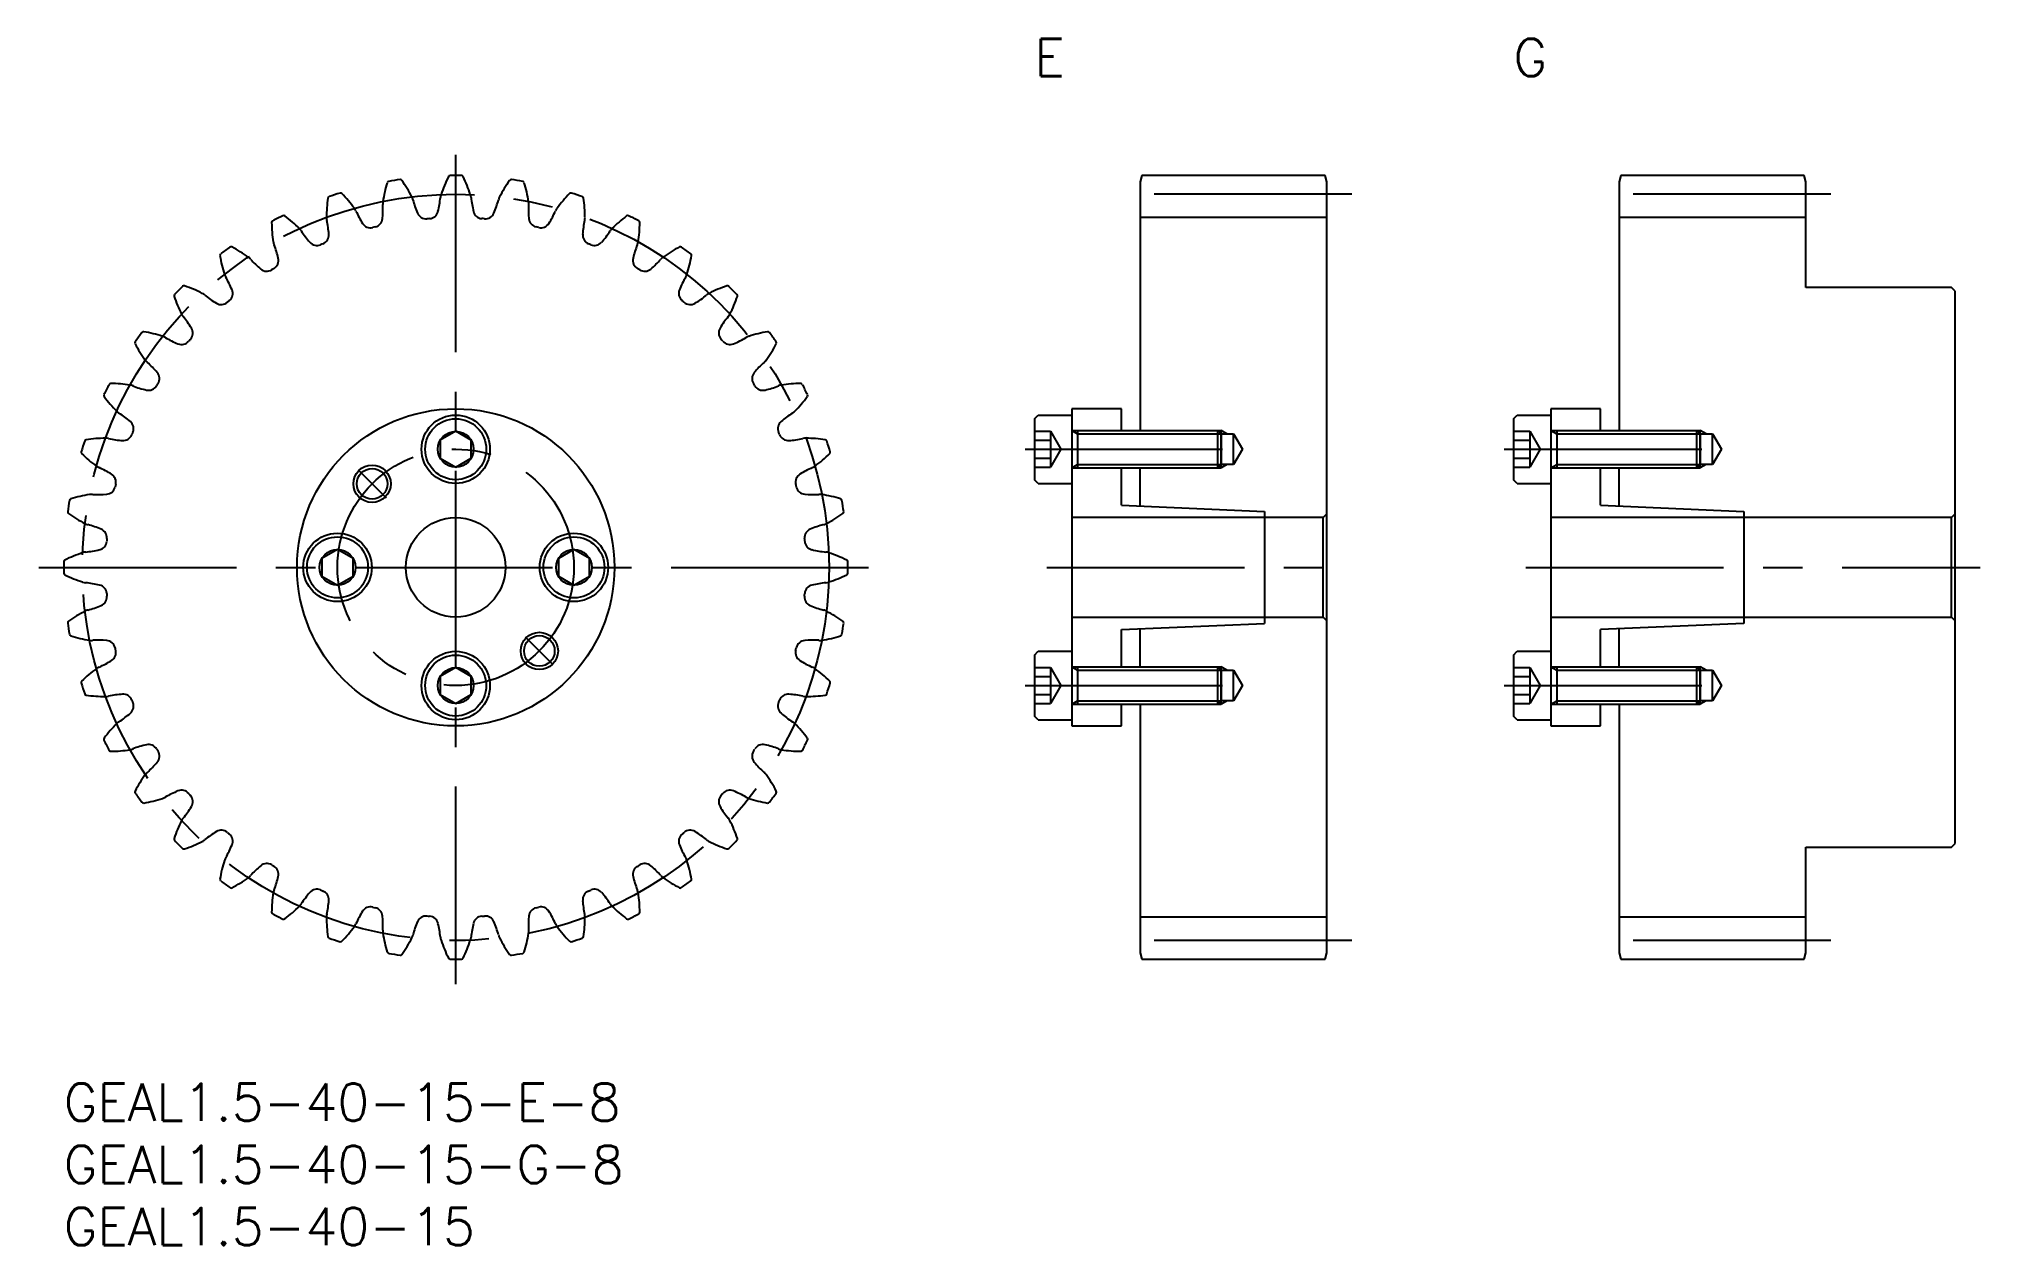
# Model space of a CAD drawing. Extents: x -2 to 154, y -13 to 84.
import ezdxf

# ---------------------------------------------------------------- set-up
doc = ezdxf.new("R2010")
doc.units = 0
doc.header["$LTSCALE"] = 0.5
doc.linetypes.add('CENTER', pattern=[50.8, 31.75, -6.35, 6.35, -6.35])
for name, color, linetype in [('MSM_CENTER', 1, 'CENTER'), ('MSM_CONTINUOUS', 7, 'CONTINUOUS'), ('MSM_NARROW', 5, 'CONTINUOUS'), ('MSM_PART_NUMBER', 7, 'CONTINUOUS')]:
    doc.layers.add(name, color=color, linetype=linetype)
doc.styles.get("Standard").update_dxf_attribs({"font": 'txt.shx', "height": 1, "bigfont": 'bigfont.shx'})

# ---------------------------------------------------------------- blocks, each defined once
blk = doc.blocks.new('*U3')
at = {"layer": 'MSM_PART_NUMBER'}
blk.add_text('GEAL1.5-40-15-G-8', height=3, dxfattribs=at).set_placement((0, -8))
blk = doc.blocks.new('*U4')
at = {"layer": 'MSM_PART_NUMBER'}
blk.add_text('GEAL1.5-40-15-E-8', height=3, dxfattribs=at).set_placement((0, -3))
blk = doc.blocks.new('*U5')
at = {"layer": 'MSM_PART_NUMBER'}
blk.add_text('GEAL1.5-40-15', height=3, dxfattribs=at).set_placement((0, -13))
blk = doc.blocks.new('*U6')
at = {"layer": 'MSM_PART_NUMBER'}
blk.add_text('E', height=3, dxfattribs=at).set_placement((78, 81))
blk = doc.blocks.new('*U7')
at = {"layer": 'MSM_PART_NUMBER'}
blk.add_text('G', height=3, dxfattribs=at).set_placement((116.5, 81))

msp = doc.modelspace()

# ---------------------------------------------------------------- linework, layer by layer
at = {"layer": 'MSM_CENTER'}
for p, q in [((31.5, 8), (31.5, 75)), ((103.5, 71.5), (84.5, 71.5)), ((142, 71.5), (123, 71.5)), ((77.25, 51), (95.12, 51)), ((115.75, 51), (133.62, 51)), ((23.67, 49.33), (25.9, 47.1)), ((-2, 41.5), (65, 41.5)), ((79, 41.5), (103.5, 41.5)), ((117.5, 41.5), (154, 41.5)), ((39.33, 33.67), (37.1, 35.9)), ((77.25, 32), (95.12, 32)), ((115.75, 32), (133.62, 32)), ((103.5, 11.5), (84.5, 11.5)), ((142, 11.5), (123, 11.5))]:
    msp.add_line(p, q, dxfattribs=at)
for radius in [30, 9.5]:
    msp.add_circle((31.5, 41.5), radius, dxfattribs=at)
at = {"layer": 'MSM_CONTINUOUS'}
for p, q in [((86.63, 73), (86.5, 72.5)), ((86.5, 72.5), (86.5, 52.5)), ((101.37, 73), (86.63, 73)), ((101.5, 72.5), (101.37, 73)), ((101.5, 10.5), (101.5, 72.5)), ((125.13, 73), (125, 72.5)), ((125, 72.5), (125, 52.5)), ((139.87, 73), (125.13, 73)), ((140, 72.5), (139.87, 73)), ((140, 64), (140, 72.5)), ((101.5, 69.63), (86.5, 69.63)), ((140, 69.63), (125, 69.63)), ((151.7, 64), (140, 64)), ((152, 63.7), (151.7, 64)), ((152, 19.3), (152, 63.7)), ((78, 53.45), (78.3, 53.75)), ((78, 53.45), (78, 48.55)), ((78.3, 53.75), (81, 53.75)), ((81, 54.25), (81, 28.75)), ((85, 54.25), (81, 54.25)), ((85, 52.5), (85, 54.25)), ((116.5, 53.45), (116.8, 53.75)), ((116.5, 53.45), (116.5, 48.55)), ((116.8, 53.75), (119.5, 53.75)), ((119.5, 54.25), (119.5, 28.75)), ((123.5, 54.25), (119.5, 54.25)), ((123.5, 52.5), (123.5, 54.25)), ((31.5, 52.44), (30.25, 51.72)), ((30.25, 51.72), (30.25, 50.28)), ((32.75, 51.72), (31.5, 52.44)), ((32.75, 50.28), (32.75, 51.72)), ((78, 52.44), (79.3, 52.44)), ((78, 51.72), (79.3, 51.72)), ((79.3, 52.44), (79.3, 49.56)), ((79.3, 52.44), (80.13, 51)), ((81, 52.5), (92.73, 52.5)), ((81.47, 52.5), (81.47, 49.5)), ((92.73, 49.5), (92.73, 52.5)), ((92.73, 52.5), (93, 52.23)), ((93, 52.23), (94, 52.23)), ((93, 52.23), (93, 49.77)), ((94, 49.77), (94, 52.23)), ((94, 52.23), (94.71, 51)), ((116.5, 52.44), (117.8, 52.44)), ((116.5, 51.72), (117.8, 51.72)), ((117.8, 52.44), (117.8, 49.56)), ((117.8, 52.44), (118.63, 51)), ((119.5, 52.5), (131.23, 52.5)), ((119.97, 52.5), (119.97, 49.5)), ((131.23, 49.5), (131.23, 52.5)), ((131.23, 52.5), (131.5, 52.23)), ((131.5, 52.23), (132.5, 52.23)), ((131.5, 52.23), (131.5, 49.77)), ((132.5, 49.77), (132.5, 52.23)), ((132.5, 52.23), (133.21, 51)), ((30.25, 50.28), (31.5, 49.56)), ((31.5, 49.56), (32.75, 50.28)), ((78, 50.28), (79.3, 50.28)), ((80.13, 51), (79.3, 49.56)), ((94.71, 51), (94, 49.77)), ((116.5, 50.28), (117.8, 50.28)), ((118.63, 51), (117.8, 49.56)), ((133.21, 51), (132.5, 49.77)), ((78, 49.56), (79.3, 49.56)), ((78.3, 48.25), (78, 48.55)), ((81, 49.5), (92.73, 49.5)), ((85, 46.5), (85, 49.5)), ((86.5, 46.43), (86.5, 49.5)), ((93, 49.77), (92.73, 49.5)), ((94, 49.77), (93, 49.77)), ((116.5, 49.56), (117.8, 49.56)), ((116.8, 48.25), (116.5, 48.55)), ((119.5, 49.5), (131.23, 49.5)), ((123.5, 46.5), (123.5, 49.5)), ((125, 46.43), (125, 49.5)), ((131.5, 49.77), (131.23, 49.5)), ((132.5, 49.77), (131.5, 49.77)), ((78.3, 48.25), (81, 48.25)), ((116.8, 48.25), (119.5, 48.25)), ((101.2, 45.5), (81, 45.5)), ((85, 46.5), (96.5, 46)), ((96.5, 46), (96.5, 37)), ((101.5, 45.8), (101.2, 45.5)), ((101.2, 37.5), (101.2, 45.5)), ((151.7, 45.5), (119.5, 45.5)), ((123.5, 46.5), (135, 46)), ((135, 46), (135, 37)), ((152, 45.8), (151.7, 45.5)), ((151.7, 37.5), (151.7, 45.5)), ((22, 42.94), (20.75, 42.22)), ((20.75, 42.22), (20.75, 40.78)), ((23.25, 42.22), (22, 42.94)), ((23.25, 40.78), (23.25, 42.22)), ((41, 42.94), (39.75, 42.22)), ((39.75, 42.22), (39.75, 40.78)), ((42.25, 42.22), (41, 42.94)), ((42.25, 40.78), (42.25, 42.22)), ((20.75, 40.78), (22, 40.06)), ((22, 40.06), (23.25, 40.78)), ((39.75, 40.78), (41, 40.06)), ((41, 40.06), (42.25, 40.78)), ((81, 37.5), (101.2, 37.5)), ((101.2, 37.5), (101.5, 37.2)), ((119.5, 37.5), (151.7, 37.5)), ((151.7, 37.5), (152, 37.2)), ((85, 36.5), (96.5, 37)), ((85, 33.5), (85, 36.5)), ((86.5, 33.5), (86.5, 36.57)), ((135, 37), (123.5, 36.5)), ((123.5, 33.5), (123.5, 36.5)), ((125, 33.5), (125, 36.57)), ((78, 34.45), (78.3, 34.75)), ((78, 34.45), (78, 29.55)), ((78.3, 34.75), (81, 34.75)), ((116.5, 34.45), (116.8, 34.75)), ((116.5, 34.45), (116.5, 29.55)), ((116.8, 34.75), (119.5, 34.75)), ((31.5, 33.44), (30.25, 32.72)), ((32.75, 32.72), (31.5, 33.44)), ((78, 33.44), (79.3, 33.44)), ((79.3, 33.44), (79.3, 30.56)), ((79.3, 33.44), (80.13, 32)), ((81, 33.5), (92.73, 33.5)), ((81.47, 33.5), (81.47, 30.5)), ((92.73, 30.5), (92.73, 33.5)), ((92.73, 33.5), (93, 33.23)), ((93, 33.23), (94, 33.23)), ((93, 33.23), (93, 30.77)), ((94, 30.77), (94, 33.23)), ((94, 33.23), (94.71, 32)), ((116.5, 33.44), (117.8, 33.44)), ((117.8, 33.44), (117.8, 30.56)), ((117.8, 33.44), (118.63, 32)), ((119.5, 33.5), (131.23, 33.5)), ((119.97, 33.5), (119.97, 30.5)), ((131.23, 30.5), (131.23, 33.5)), ((131.23, 33.5), (131.5, 33.23)), ((131.5, 33.23), (132.5, 33.23)), ((131.5, 33.23), (131.5, 30.77)), ((132.5, 30.77), (132.5, 33.23)), ((132.5, 33.23), (133.21, 32)), ((30.25, 32.72), (30.25, 31.28)), ((30.25, 31.28), (31.5, 30.56)), ((31.5, 30.56), (32.75, 31.28)), ((32.75, 31.28), (32.75, 32.72)), ((78, 32.72), (79.3, 32.72)), ((78, 31.28), (79.3, 31.28)), ((80.13, 32), (79.3, 30.56)), ((94.71, 32), (94, 30.77)), ((116.5, 32.72), (117.8, 32.72)), ((116.5, 31.28), (117.8, 31.28)), ((118.63, 32), (117.8, 30.56)), ((133.21, 32), (132.5, 30.77)), ((78, 30.56), (79.3, 30.56)), ((81, 30.5), (92.73, 30.5)), ((85, 28.75), (85, 30.5)), ((86.5, 30.5), (86.5, 10.5)), ((93, 30.77), (92.73, 30.5)), ((94, 30.77), (93, 30.77)), ((116.5, 30.56), (117.8, 30.56)), ((119.5, 30.5), (131.23, 30.5)), ((123.5, 28.75), (123.5, 30.5)), ((125, 30.5), (125, 10.5)), ((131.5, 30.77), (131.23, 30.5)), ((132.5, 30.77), (131.5, 30.77)), ((78.3, 29.25), (78, 29.55)), ((78.3, 29.25), (81, 29.25)), ((81, 28.75), (85, 28.75)), ((116.8, 29.25), (116.5, 29.55)), ((116.8, 29.25), (119.5, 29.25)), ((119.5, 28.75), (123.5, 28.75)), ((140, 10.5), (140, 19)), ((140, 19), (151.7, 19)), ((151.7, 19), (152, 19.3)), ((101.5, 13.37), (86.5, 13.37)), ((140, 13.37), (125, 13.37)), ((86.5, 10.5), (86.63, 10)), ((86.63, 10), (101.37, 10)), ((101.37, 10), (101.5, 10.5)), ((125, 10.5), (125.13, 10)), ((125.13, 10), (139.87, 10)), ((139.87, 10), (140, 10.5))]:
    msp.add_line(p, q, dxfattribs=at)
for centre, radius in [((31.5, 41.5), 12.75), ((31.5, 51), 2.75), ((31.5, 51), 2.45), ((31.5, 51), 1.44), ((24.78, 48.22), 1.23), ((31.5, 41.5), 4), ((22, 41.5), 2.75), ((22, 41.5), 2.45), ((41, 41.5), 2.75), ((41, 41.5), 2.45), ((22, 41.5), 1.44), ((41, 41.5), 1.44), ((38.22, 34.78), 1.23), ((31.5, 32), 2.75), ((31.5, 32), 2.45), ((31.5, 32), 1.44)]:
    msp.add_circle(centre, radius, dxfattribs=at)
for centre, radius, start, end in [((35.53, 69.4), 10, 162.3479, 171.25), ((26.14, 72.39), 0.15, 99.8356, 162.3479), ((31.5, 41.5), 31.5, 98.1643, 99.8357), ((27.05, 72.53), 0.15, 35.6522, 98.1643), ((19.04, 66.79), 10, 26.75, 35.6521), ((39.85, 68.43), 10, 153.3479, 162.25), ((31.04, 72.85), 0.15, 90.8357, 153.3478), ((31.5, 41.5), 31.5, 89.1643, 90.8357), ((31.96, 72.85), 0.15, 26.6521, 89.1643), ((23.15, 68.43), 10, 17.75, 26.6521), ((43.96, 66.79), 10, 144.3479, 153.25), ((35.95, 72.53), 0.15, 81.8357, 144.3478), ((31.5, 41.5), 31.5, 80.1643, 81.8357), ((36.86, 72.39), 0.15, 17.6521, 80.1643), ((27.47, 69.4), 10, 8.75, 17.6521), ((31.12, 69.69), 10, 171.3479, 180.25), ((21.38, 71.17), 0.15, 108.8356, 171.3479), ((31.5, 41.5), 31.5, 107.1643, 108.8357), ((22.25, 71.45), 0.15, 44.6522, 107.1643), ((15.24, 64.53), 10, 35.75, 44.6521), ((22.35, 69.65), 1.24, 24.2171, 35.75), ((16.76, 70.24), 8.89, 355.4872, 2.7829), ((26.87, 70.74), 1.24, 171.25, 182.7829), ((26.87, 70.74), 1.24, 15.2171, 26.75), ((36.64, 73.39), 8.89, 195.2171, 202.5128), ((21.43, 72.2), 8.89, 346.4872, 353.7829), ((31.5, 71.1), 1.24, 162.25, 173.7829), ((31.5, 71.1), 1.24, 6.2171, 17.75), ((41.57, 72.2), 8.89, 186.2171, 193.5128), ((26.36, 73.39), 8.89, 337.4872, 344.7829), ((36.13, 70.74), 1.24, 153.25, 164.7829), ((36.13, 70.74), 1.24, 357.2171, 8.75), ((46.24, 70.24), 8.89, 177.2171, 184.5128), ((40.65, 69.65), 1.24, 144.25, 155.7829), ((47.76, 64.53), 10, 135.3479, 144.25), ((40.75, 71.45), 0.15, 72.8357, 135.3479), ((31.5, 41.5), 31.5, 71.1643, 72.8357), ((41.62, 71.17), 0.15, 8.6521, 71.1641), ((31.88, 69.69), 10, 359.75, 8.6521), ((16.86, 69.22), 0.15, 117.8356, 180.3479), ((26.71, 69.28), 10, 180.3479, 189.25), ((31.5, 41.5), 31.5, 116.1643, 117.8357), ((17.68, 69.64), 0.15, 53.6522, 116.1643), ((11.84, 61.7), 10, 44.75, 53.6521), ((18.06, 67.87), 1.24, 33.2171, 44.75), ((22.35, 69.65), 1.24, 180.25, 191.7829), ((12.44, 67.58), 8.89, 4.4872, 11.7829), ((31.59, 73.8), 8.89, 204.2171, 211.5128), ((24.65, 69.55), 0.75, 211.5128, 283.725), ((31.5, 41.5), 28.13, 103.2749, 103.7251), ((24.87, 69.6), 0.75, 283.2749, 355.4872), ((29.12, 70.28), 0.75, 202.5128, 274.7251), ((31.5, 41.5), 28.12, 94.2749, 94.7251), ((29.35, 70.29), 0.75, 274.2749, 346.4872), ((33.65, 70.29), 0.75, 193.5128, 265.725), ((31.5, 41.5), 28.13, 85.2749, 85.7251), ((33.88, 70.28), 0.75, 265.2749, 337.4872), ((38.13, 69.6), 0.75, 184.5128, 256.725), ((31.5, 41.5), 28.12, 76.2749, 76.7251), ((38.35, 69.55), 0.75, 256.2749, 328.4872), ((31.41, 73.8), 8.89, 328.4872, 335.7829), ((50.56, 67.58), 8.89, 168.2171, 175.5128), ((40.65, 69.65), 1.24, 348.2171, 359.75), ((44.94, 67.87), 1.24, 135.25, 146.7829), ((51.16, 61.7), 10, 126.3479, 135.25), ((45.32, 69.64), 0.15, 63.8357, 126.3479), ((31.5, 41.5), 31.5, 62.1643, 63.8357), ((36.29, 69.28), 10, 350.75, 359.6521), ((46.14, 69.22), 0.15, 359.6521, 62.1641), ((31.5, 41.5), 31.5, 125.1643, 126.8357), ((13.44, 67.13), 0.15, 62.6522, 125.1643), ((8.92, 58.38), 10, 53.75, 62.6521), ((18.06, 67.87), 1.24, 189.25, 200.7829), ((8.6, 64.28), 8.89, 13.4872, 20.7829), ((26.53, 73.42), 8.89, 213.2171, 220.5128), ((20.35, 68.13), 0.75, 220.5128, 292.725), ((31.5, 41.5), 28.12, 112.2749, 112.7251), ((20.55, 68.22), 0.75, 292.2749, 4.4872), ((42.45, 68.22), 0.75, 175.5128, 247.725), ((31.5, 41.5), 28.12, 67.2749, 67.7251), ((42.65, 68.13), 0.75, 247.2749, 319.4872), ((36.47, 73.42), 8.89, 319.4872, 326.7829), ((54.4, 64.28), 8.89, 159.2171, 166.5128), ((44.94, 67.87), 1.24, 339.2171, 350.75), ((54.08, 58.38), 10, 117.3479, 126.25), ((49.56, 67.13), 0.15, 54.8357, 117.3479), ((31.5, 41.5), 31.5, 53.1643, 54.8357), ((12.7, 66.59), 0.15, 126.8356, 189.3479), ((22.42, 68.19), 10, 189.3479, 198.25), ((14.1, 65.45), 1.24, 42.2171, 53.75), ((21.6, 72.25), 8.89, 222.2171, 229.5128), ((31.5, 41.5), 28.13, 121.2749, 121.7251), ((16.51, 66.18), 0.75, 301.2749, 13.4872), ((46.49, 66.18), 0.75, 166.5128, 238.725), ((31.5, 41.5), 28.12, 58.2749, 58.7251), ((41.4, 72.25), 8.89, 310.4872, 317.7829), ((48.9, 65.45), 1.24, 126.25, 137.7829), ((40.58, 68.19), 10, 341.75, 350.6521), ((50.3, 66.59), 0.15, 350.6521, 53.1643), ((31.5, 41.5), 31.5, 134.1643, 135.8357), ((9.66, 63.99), 0.15, 71.6522, 134.1643), ((6.56, 54.64), 10, 62.75, 71.6521), ((14.1, 65.45), 1.24, 198.25, 209.7829), ((5.31, 60.42), 8.89, 22.4872, 29.7829), ((16.32, 66.06), 0.75, 229.5128, 301.725), ((46.68, 66.06), 0.75, 238.2749, 310.4872), ((57.69, 60.42), 8.89, 150.2171, 157.5128), ((48.9, 65.45), 1.24, 330.2171, 341.75), ((56.44, 54.64), 10, 108.3479, 117.25), ((53.34, 63.99), 0.15, 45.8357, 108.3479), ((31.5, 41.5), 31.5, 44.1643, 45.8357), ((9.01, 63.34), 0.15, 135.8356, 198.3479), ((18.36, 66.44), 10, 198.3479, 207.25), ((10.57, 62.43), 1.24, 51.2171, 62.75), ((16.91, 70.32), 8.89, 231.2171, 238.5128), ((12.66, 63.38), 0.75, 238.5128, 310.725), ((31.5, 41.5), 28.13, 130.2749, 130.7251), ((12.83, 63.53), 0.75, 310.2749, 22.4872), ((50.17, 63.53), 0.75, 157.5128, 229.725), ((31.5, 41.5), 28.12, 49.2749, 49.7251), ((50.34, 63.38), 0.75, 229.2749, 301.4872), ((46.09, 70.32), 8.89, 301.4872, 308.7829), ((52.43, 62.43), 1.24, 117.25, 128.7829), ((44.64, 66.44), 10, 332.75, 341.6521), ((53.99, 63.34), 0.15, 341.6521, 44.1645), ((10.57, 62.43), 1.24, 207.25, 218.7829), ((2.68, 56.09), 8.89, 31.4872, 38.7829), ((60.32, 56.09), 8.89, 141.2171, 148.5128), ((52.43, 62.43), 1.24, 321.2171, 332.75), ((5.87, 59.56), 0.15, 144.8356, 207.3479), ((14.62, 64.08), 10, 207.3479, 216.25), ((31.5, 41.5), 31.5, 143.1643, 144.8357), ((6.41, 60.3), 0.15, 80.6522, 143.1643), ((4.81, 50.58), 10, 71.75, 80.6521), ((7.55, 58.9), 1.24, 60.2171, 71.75), ((12.58, 67.69), 8.89, 240.2171, 247.5128), ((9.47, 60.17), 0.75, 247.5128, 319.725), ((31.5, 41.5), 28.12, 139.2749, 139.7251), ((9.62, 60.34), 0.75, 319.2749, 31.4872), ((53.38, 60.34), 0.75, 148.5128, 220.725), ((31.5, 41.5), 28.13, 40.2749, 40.7251), ((53.53, 60.17), 0.75, 220.2749, 292.4872), ((50.42, 67.69), 8.89, 292.4872, 299.7829), ((55.45, 58.9), 1.24, 108.25, 119.7829), ((58.19, 50.58), 10, 99.3479, 108.25), ((48.38, 64.08), 10, 323.75, 332.6521), ((56.59, 60.3), 0.15, 36.8357, 99.3479), ((31.5, 41.5), 31.5, 35.1643, 36.8357), ((57.13, 59.56), 0.15, 332.6521, 35.1645), ((7.55, 58.9), 1.24, 216.25, 227.7829), ((0.75, 51.4), 8.89, 40.4872, 47.7829), ((62.25, 51.4), 8.89, 132.2171, 139.5128), ((55.45, 58.9), 1.24, 312.2171, 323.75), ((31.5, 41.5), 31.5, 152.1643, 153.8357), ((3.78, 56.14), 0.15, 89.6522, 152.1643), ((3.72, 46.29), 10, 80.75, 89.6521), ((31.5, 41.5), 28.13, 148.2749, 148.7251), ((6.94, 56.68), 0.75, 328.2749, 40.4872), ((56.06, 56.68), 0.75, 139.5128, 211.725), ((31.5, 41.5), 28.13, 31.2749, 31.7251), ((59.28, 46.29), 10, 90.3479, 99.25), ((59.22, 56.14), 0.15, 27.8357, 90.3478), ((31.5, 41.5), 31.5, 26.1643, 27.8357), ((3.36, 55.32), 0.15, 153.8356, 216.3479), ((11.3, 61.16), 10, 216.3479, 225.25), ((5.13, 54.94), 1.24, 69.2171, 80.75), ((8.72, 64.4), 8.89, 249.2171, 256.5128), ((6.82, 56.49), 0.75, 256.5128, 328.725), ((56.18, 56.49), 0.75, 211.2749, 283.4872), ((54.28, 64.4), 8.89, 283.4872, 290.7829), ((57.87, 54.94), 1.24, 99.25, 110.7829), ((51.7, 61.16), 10, 314.75, 323.6521), ((59.64, 55.32), 0.15, 323.6521, 26.1641), ((5.13, 54.94), 1.24, 225.25, 236.7829), ((-0.42, 46.47), 8.89, 49.4872, 56.7829), ((4.87, 52.65), 0.75, 337.2749, 49.4872), ((58.13, 52.65), 0.75, 130.5128, 202.725), ((63.42, 46.47), 8.89, 123.2171, 130.5128), ((57.87, 54.94), 1.24, 303.2171, 314.75), ((31.5, 41.5), 31.5, 161.1643, 162.8357), ((1.83, 51.62), 0.15, 98.6522, 161.1643), ((3.31, 41.88), 10, 89.75, 98.6521), ((3.35, 50.65), 1.24, 78.2171, 89.75), ((5.42, 60.56), 8.89, 258.2171, 265.5128), ((4.78, 52.45), 0.75, 265.5128, 337.725), ((31.5, 41.5), 28.13, 157.2749, 157.7251), ((31.5, 41.5), 28.13, 22.2749, 22.7251), ((58.22, 52.45), 0.75, 202.2749, 274.4872), ((57.58, 60.56), 8.89, 274.4872, 281.7829), ((59.65, 50.65), 1.24, 90.25, 101.7829), ((59.69, 41.88), 10, 81.3479, 90.25), ((61.17, 51.62), 0.15, 18.8357, 81.3478), ((31.5, 41.5), 31.5, 17.1643, 18.8357), ((1.55, 50.75), 0.15, 162.8356, 225.3478), ((8.47, 57.76), 10, 225.3479, 234.25), ((54.53, 57.76), 10, 305.75, 314.6521), ((61.45, 50.75), 0.15, 314.6521, 17.1641), ((3.35, 50.65), 1.24, 234.25, 245.7829), ((-0.8, 41.41), 8.89, 58.4872, 65.7829), ((3.45, 48.35), 0.75, 346.2749, 58.4872), ((59.55, 48.35), 0.75, 121.5128, 193.725), ((63.8, 41.41), 8.89, 114.2171, 121.5128), ((59.65, 50.65), 1.24, 294.2171, 305.75), ((31.5, 41.5), 31.5, 170.1643, 171.8357), ((0.61, 46.86), 0.15, 107.6522, 170.1643), ((3.6, 37.47), 10, 98.75, 107.6521), ((2.26, 46.13), 1.24, 87.2171, 98.75), ((2.76, 56.24), 8.89, 267.2171, 274.5128), ((3.4, 48.13), 0.75, 274.5128, 346.725), ((31.5, 41.5), 28.12, 166.2749, 166.7251), ((31.5, 41.5), 28.13, 13.2749, 13.7251), ((59.6, 48.13), 0.75, 193.2749, 265.4872), ((60.24, 56.24), 8.89, 265.4872, 272.7829), ((60.74, 46.13), 1.24, 81.25, 92.7829), ((59.4, 37.47), 10, 72.3479, 81.25), ((62.39, 46.86), 0.15, 9.8357, 72.3478), ((31.5, 41.5), 31.5, 8.1643, 9.8357), ((0.47, 45.95), 0.15, 171.8357, 234.3478), ((6.21, 53.96), 10, 234.3479, 243.25), ((56.79, 53.96), 10, 296.75, 305.6521), ((62.53, 45.95), 0.15, 305.6521, 8.1643), ((2.26, 46.13), 1.24, 243.25, 254.7829), ((-0.39, 36.36), 8.89, 67.4872, 74.7829), ((2.72, 43.88), 0.75, 355.2749, 67.4872), ((31.5, 41.5), 28.12, 175.2749, 175.7251), ((60.28, 43.88), 0.75, 112.5128, 184.725), ((31.5, 41.5), 28.13, 4.2749, 4.7251), ((63.39, 36.36), 8.89, 105.2171, 112.5128), ((60.74, 46.13), 1.24, 285.2171, 296.75), ((4.57, 33.15), 10, 107.75, 116.6521), ((1.9, 41.5), 1.24, 96.2171, 107.75), ((0.8, 51.57), 8.89, 276.2171, 283.5128), ((2.71, 43.65), 0.75, 283.5128, 355.725), ((60.29, 43.65), 0.75, 184.2749, 256.4872), ((62.2, 51.57), 8.89, 256.4872, 263.7829), ((61.1, 41.5), 1.24, 72.25, 83.7829), ((58.43, 33.15), 10, 63.3479, 72.25), ((0.15, 41.96), 0.15, 116.6522, 179.1643), ((31.5, 41.5), 31.5, 179.1643, 180.8357), ((0.15, 41.04), 0.15, 180.8357, 243.3478), ((4.57, 49.85), 10, 243.3479, 252.25), ((58.43, 49.85), 10, 287.75, 296.6521), ((62.85, 41.96), 0.15, 0.8357, 63.3478), ((62.85, 41.04), 0.15, 296.6521, 359.1641), ((31.5, 41.5), 31.5, 359.1643, 0.8357), ((1.9, 41.5), 1.24, 252.25, 263.7829), ((0.8, 31.43), 8.89, 76.4872, 83.7829), ((2.71, 39.35), 0.75, 4.2749, 76.4872), ((2.72, 39.12), 0.75, 292.5128, 4.725), ((31.5, 41.5), 28.12, 184.2749, 184.7251), ((31.5, 41.5), 28.12, 355.2749, 355.7251), ((60.28, 39.12), 0.75, 175.2749, 247.4872), ((60.29, 39.35), 0.75, 103.5128, 175.725), ((62.2, 31.43), 8.89, 96.2171, 103.5128), ((61.1, 41.5), 1.24, 276.2171, 287.75), ((6.21, 29.04), 10, 116.75, 125.6521), ((2.26, 36.87), 1.24, 105.2171, 116.75), ((-0.39, 46.64), 8.89, 285.2171, 292.5128), ((63.39, 46.64), 8.89, 247.4872, 254.7829), ((60.74, 36.87), 1.24, 63.25, 74.7829), ((56.79, 29.04), 10, 54.3479, 63.25), ((0.47, 37.05), 0.15, 125.6522, 188.1643), ((31.5, 41.5), 31.5, 188.1643, 189.8357), ((0.61, 36.14), 0.15, 189.8357, 252.3478), ((3.6, 45.53), 10, 252.3479, 261.25), ((59.4, 45.53), 10, 278.75, 287.6521), ((62.39, 36.14), 0.15, 287.6521, 350.1643), ((31.5, 41.5), 31.5, 350.1643, 351.8357), ((62.53, 37.05), 0.15, 351.8357, 54.3478), ((2.26, 36.87), 1.24, 261.25, 272.7829), ((2.76, 26.76), 8.89, 85.4872, 92.7829), ((3.4, 34.87), 0.75, 13.2749, 85.4872), ((3.45, 34.65), 0.75, 301.5128, 13.725), ((31.5, 41.5), 28.13, 193.2749, 193.7251), ((59.55, 34.65), 0.75, 166.2749, 238.4872), ((31.5, 41.5), 28.12, 346.2749, 346.7251), ((59.6, 34.87), 0.75, 94.5128, 166.725), ((60.24, 26.76), 8.89, 87.2171, 94.5128), ((60.74, 36.87), 1.24, 267.2171, 278.75), ((8.47, 25.24), 10, 125.75, 134.6521), ((3.35, 32.35), 1.24, 114.2171, 125.75), ((-0.8, 41.59), 8.89, 294.2171, 301.5128), ((63.8, 41.59), 8.89, 238.4872, 245.7829), ((59.65, 32.35), 1.24, 54.25, 65.7829), ((54.53, 25.24), 10, 45.3479, 54.25), ((1.55, 32.25), 0.15, 134.6522, 197.1643), ((31.5, 41.5), 31.5, 197.1643, 198.8357), ((1.83, 31.38), 0.15, 198.8357, 261.3479), ((3.31, 41.12), 10, 261.3479, 270.25), ((5.42, 22.44), 8.89, 94.4872, 101.7829), ((4.78, 30.55), 0.75, 22.2749, 94.4872), ((58.22, 30.55), 0.75, 85.5128, 157.725), ((57.58, 22.44), 8.89, 78.2171, 85.5128), ((59.69, 41.12), 10, 269.75, 278.6521), ((61.17, 31.38), 0.15, 278.6521, 341.1643), ((31.5, 41.5), 31.5, 341.1643, 342.8357), ((61.45, 32.25), 0.15, 342.8357, 45.3479), ((3.35, 32.35), 1.24, 270.25, 281.7829), ((-0.42, 36.53), 8.89, 303.2171, 310.5128), ((4.87, 30.35), 0.75, 310.5128, 22.725), ((31.5, 41.5), 28.13, 202.2749, 202.7251), ((58.13, 30.35), 0.75, 157.2749, 229.4872), ((31.5, 41.5), 28.13, 337.2749, 337.7251), ((63.42, 36.53), 8.89, 229.4872, 236.7829), ((59.65, 32.35), 1.24, 258.2171, 269.75), ((11.3, 21.84), 10, 134.75, 143.6521), ((5.13, 28.06), 1.24, 123.2171, 134.75), ((57.87, 28.06), 1.24, 45.25, 56.7829), ((51.7, 21.84), 10, 36.3479, 45.25), ((3.36, 27.68), 0.15, 143.6522, 206.1643), ((31.5, 41.5), 31.5, 206.1643, 207.8357), ((3.78, 26.86), 0.15, 207.8357, 270.3479), ((3.72, 36.71), 10, 270.3479, 279.25), ((5.13, 28.06), 1.24, 279.25, 290.7829), ((8.72, 18.6), 8.89, 103.4872, 110.7829), ((6.82, 26.51), 0.75, 31.2749, 103.4872), ((31.5, 41.5), 28.12, 211.2749, 211.7251), ((6.94, 26.32), 0.75, 319.5128, 31.725), ((56.06, 26.32), 0.75, 148.2749, 220.4872), ((31.5, 41.5), 28.13, 328.2749, 328.7251), ((56.18, 26.51), 0.75, 76.5128, 148.725), ((54.28, 18.6), 8.89, 69.2171, 76.5128), ((57.87, 28.06), 1.24, 249.2171, 260.75), ((59.28, 36.71), 10, 260.75, 269.6521), ((59.22, 26.86), 0.15, 269.6521, 332.1643), ((31.5, 41.5), 31.5, 332.1643, 333.8357), ((59.64, 27.68), 0.15, 333.8357, 36.3479), ((7.55, 24.1), 1.24, 132.2171, 143.75), ((0.75, 31.6), 8.89, 312.2171, 319.5128), ((62.25, 31.6), 8.89, 220.4872, 227.7829), ((55.45, 24.1), 1.24, 36.25, 47.7829), ((5.87, 23.44), 0.15, 152.6522, 215.1643), ((14.62, 18.92), 10, 143.75, 152.6521), ((12.58, 15.31), 8.89, 112.4872, 119.7829), ((9.47, 22.83), 0.75, 40.2749, 112.4872), ((53.53, 22.83), 0.75, 67.5128, 139.725), ((50.42, 15.31), 8.89, 60.2171, 67.5128), ((48.38, 18.92), 10, 27.3479, 36.25), ((57.13, 23.44), 0.15, 324.8357, 27.3478), ((31.5, 41.5), 31.5, 215.1643, 216.8357), ((6.41, 22.7), 0.15, 216.8357, 279.3479), ((4.81, 32.42), 10, 279.3479, 288.25), ((7.55, 24.1), 1.24, 288.25, 299.7829), ((2.68, 26.91), 8.89, 321.2171, 328.5128), ((31.5, 41.5), 28.13, 220.2749, 220.7251), ((9.62, 22.66), 0.75, 328.5128, 40.725), ((53.38, 22.66), 0.75, 139.2749, 211.4872), ((60.32, 26.91), 8.89, 211.4872, 218.7829), ((31.5, 41.5), 28.12, 319.2749, 319.7251), ((55.45, 24.1), 1.24, 240.2171, 251.75), ((58.19, 32.42), 10, 251.75, 260.6521), ((56.59, 22.7), 0.15, 260.6521, 323.1643), ((31.5, 41.5), 31.5, 323.1643, 324.8357), ((18.36, 16.56), 10, 152.75, 161.6521), ((10.57, 20.57), 1.24, 141.2171, 152.75), ((12.66, 19.62), 0.75, 49.2749, 121.4872), ((50.34, 19.62), 0.75, 58.5128, 130.725), ((52.43, 20.57), 1.24, 27.25, 38.7829), ((44.64, 16.56), 10, 18.3479, 27.25), ((9.01, 19.66), 0.15, 161.6522, 224.1643), ((31.5, 41.5), 31.5, 224.1643, 225.8357), ((9.66, 19.01), 0.15, 225.8357, 288.3479), ((6.56, 28.36), 10, 288.3479, 297.25), ((10.57, 20.57), 1.24, 297.25, 308.7829), ((16.91, 12.68), 8.89, 121.4872, 128.7829), ((5.31, 22.58), 8.89, 330.2171, 337.5128), ((31.5, 41.5), 28.12, 229.2749, 229.7251), ((12.83, 19.47), 0.75, 337.5128, 49.725), ((50.17, 19.47), 0.75, 130.2749, 202.4872), ((57.69, 22.58), 8.89, 202.4872, 209.7829), ((31.5, 41.5), 28.13, 310.2749, 310.7251), ((46.09, 12.68), 8.89, 51.2171, 58.5128), ((52.43, 20.57), 1.24, 231.2171, 242.75), ((56.44, 28.36), 10, 242.75, 251.6521), ((53.34, 19.01), 0.15, 251.6522, 314.1643), ((31.5, 41.5), 31.5, 314.1643, 315.8357), ((53.99, 19.66), 0.15, 315.8357, 18.3479), ((22.42, 14.81), 10, 161.75, 170.6521), ((14.1, 17.55), 1.24, 150.2171, 161.75), ((21.6, 10.75), 8.89, 130.4872, 137.7829), ((16.32, 16.94), 0.75, 58.2749, 130.4872), ((31.5, 41.5), 28.12, 238.2749, 238.7251), ((16.51, 16.82), 0.75, 346.5128, 58.725), ((46.49, 16.82), 0.75, 121.275, 193.4872), ((31.5, 41.5), 28.13, 301.2749, 301.7251), ((46.68, 16.94), 0.75, 49.5128, 121.725), ((41.4, 10.75), 8.89, 42.2171, 49.5128), ((48.9, 17.55), 1.24, 18.25, 29.7829), ((40.58, 14.81), 10, 9.3479, 18.25), ((12.7, 16.41), 0.15, 170.6522, 233.1643), ((31.5, 41.5), 31.5, 233.1643, 234.8357), ((13.44, 15.87), 0.15, 234.8357, 297.3479), ((8.92, 24.62), 10, 297.3479, 306.25), ((14.1, 17.55), 1.24, 306.25, 317.7829), ((8.6, 18.72), 8.89, 339.2171, 346.5128), ((20.35, 14.87), 0.75, 67.2749, 139.4872), ((42.65, 14.87), 0.75, 40.5128, 112.725), ((54.4, 18.72), 8.89, 193.4872, 200.7829), ((48.9, 17.55), 1.24, 222.2171, 233.75), ((54.08, 24.62), 10, 233.75, 242.6521), ((49.56, 15.87), 0.15, 242.6522, 305.1643), ((31.5, 41.5), 31.5, 305.1643, 306.8357), ((50.3, 16.41), 0.15, 306.8357, 9.3479), ((26.71, 13.72), 10, 170.75, 179.6521), ((18.06, 15.13), 1.24, 159.2171, 170.75), ((11.84, 21.3), 10, 306.3479, 315.25), ((18.06, 15.13), 1.24, 315.25, 326.7829), ((26.53, 9.58), 8.89, 139.4872, 146.7829), ((31.5, 41.5), 28.12, 247.2749, 247.7251), ((20.55, 14.78), 0.75, 355.5128, 67.725), ((12.44, 15.42), 8.89, 348.2171, 355.5128), ((24.65, 13.45), 0.75, 76.2749, 148.4872), ((31.5, 41.5), 28.13, 256.2749, 256.7251), ((24.87, 13.4), 0.75, 4.5128, 76.725), ((38.13, 13.4), 0.75, 103.2749, 175.4872), ((31.5, 41.5), 28.12, 283.2749, 283.7251), ((38.35, 13.45), 0.75, 31.5128, 103.725), ((42.45, 14.78), 0.75, 112.275, 184.4872), ((50.56, 15.42), 8.89, 184.4872, 191.7829), ((31.5, 41.5), 28.13, 292.2749, 292.7251), ((36.47, 9.58), 8.89, 33.2171, 40.5128), ((44.94, 15.13), 1.24, 213.2171, 224.75), ((51.16, 21.3), 10, 224.75, 233.6521), ((44.94, 15.13), 1.24, 9.25, 20.7829), ((36.29, 13.72), 10, 0.3479, 9.25), ((16.86, 13.78), 0.15, 179.6522, 242.1643), ((31.5, 41.5), 31.5, 242.1643, 243.8357), ((17.68, 13.36), 0.15, 243.8357, 306.3479), ((22.35, 13.35), 1.24, 168.2171, 179.75), ((31.12, 13.31), 10, 179.75, 188.6521), ((15.24, 18.47), 10, 315.3479, 324.25), ((22.35, 13.35), 1.24, 324.25, 335.7829), ((31.59, 9.2), 8.89, 148.4872, 155.7829), ((16.76, 12.76), 8.89, 357.2171, 4.5128), ((36.64, 9.61), 8.89, 157.4872, 164.7829), ((29.12, 12.72), 0.75, 85.2749, 157.4872), ((31.5, 41.5), 28.12, 265.2749, 265.7251), ((29.35, 12.71), 0.75, 13.5128, 85.725), ((21.43, 10.8), 8.89, 6.2171, 13.5128), ((41.57, 10.8), 8.89, 166.4872, 173.7829), ((33.65, 12.71), 0.75, 94.2749, 166.4872), ((31.5, 41.5), 28.13, 274.2749, 274.7251), ((33.88, 12.72), 0.75, 22.5128, 94.725), ((26.36, 9.61), 8.89, 15.2171, 22.5128), ((46.24, 12.76), 8.89, 175.4872, 182.7829), ((31.41, 9.2), 8.89, 24.2171, 31.5128), ((40.65, 13.35), 1.24, 204.2171, 215.75), ((47.76, 18.47), 10, 215.75, 224.6521), ((31.88, 13.31), 10, 351.3479, 0.25), ((40.65, 13.35), 1.24, 0.25, 11.7829), ((45.32, 13.36), 0.15, 233.6522, 296.1643), ((31.5, 41.5), 31.5, 296.1643, 297.8357), ((46.14, 13.78), 0.15, 297.8357, 0.3479), ((21.38, 11.83), 0.15, 188.6522, 251.1643), ((31.5, 41.5), 31.5, 251.1643, 252.8357), ((22.25, 11.55), 0.15, 252.8357, 315.3479), ((26.87, 12.26), 1.24, 177.2171, 188.75), ((35.53, 13.6), 10, 188.75, 197.6521), ((19.04, 16.21), 10, 324.3479, 333.25), ((26.87, 12.26), 1.24, 333.25, 344.7829), ((31.5, 11.9), 1.24, 186.2171, 197.75), ((39.85, 14.57), 10, 197.75, 206.6521), ((23.15, 14.57), 10, 333.3479, 342.25), ((31.5, 11.9), 1.24, 342.25, 353.7829), ((36.13, 12.26), 1.24, 195.2171, 206.75), ((43.96, 16.21), 10, 206.75, 215.6521), ((27.47, 13.6), 10, 342.3479, 351.25), ((36.13, 12.26), 1.24, 351.25, 2.7829), ((40.75, 11.55), 0.15, 224.6522, 287.1643), ((31.5, 41.5), 31.5, 287.1643, 288.8357), ((41.62, 11.83), 0.15, 288.8357, 351.3479), ((26.14, 10.61), 0.15, 197.6522, 260.1643), ((31.5, 41.5), 31.5, 260.1643, 261.8357), ((27.05, 10.47), 0.15, 261.8357, 324.3479), ((31.04, 10.15), 0.15, 206.6522, 269.1643), ((31.5, 41.5), 31.5, 269.1643, 270.8357), ((31.96, 10.15), 0.15, 270.8357, 333.3479), ((35.95, 10.47), 0.15, 215.6522, 278.1643), ((31.5, 41.5), 31.5, 278.1643, 279.8357), ((36.86, 10.61), 0.15, 279.8357, 342.3479)]:
    msp.add_arc(centre, radius, start, end, dxfattribs=at)
at = {"layer": 'MSM_NARROW'}
for p, q in [((81, 52.5), (81.47, 52.23)), ((81.47, 52.23), (93, 52.23)), ((92.73, 52.5), (93, 52.5)), ((93, 49.5), (93, 52.5)), ((93.47, 52.23), (93, 52.5)), ((119.5, 52.5), (119.97, 52.23)), ((119.97, 52.23), (131.5, 52.23)), ((131.23, 52.5), (131.5, 52.5)), ((131.5, 49.5), (131.5, 52.5)), ((131.97, 52.23), (131.5, 52.5)), ((81, 49.5), (81.47, 49.77)), ((81.47, 49.77), (93, 49.77)), ((92.73, 49.5), (93, 49.5)), ((93.47, 49.77), (93, 49.5)), ((119.5, 49.5), (119.97, 49.77)), ((119.97, 49.77), (131.5, 49.77)), ((131.23, 49.5), (131.5, 49.5)), ((131.97, 49.77), (131.5, 49.5)), ((81, 33.5), (81.47, 33.23)), ((81.47, 33.23), (93, 33.23)), ((92.73, 33.5), (93, 33.5)), ((93, 30.5), (93, 33.5)), ((93.47, 33.23), (93, 33.5)), ((119.5, 33.5), (119.97, 33.23)), ((119.97, 33.23), (131.5, 33.23)), ((131.23, 33.5), (131.5, 33.5)), ((131.5, 30.5), (131.5, 33.5)), ((131.97, 33.23), (131.5, 33.5)), ((81, 30.5), (81.47, 30.77)), ((81.47, 30.77), (93, 30.77)), ((92.73, 30.5), (93, 30.5)), ((93.47, 30.77), (93, 30.5)), ((119.5, 30.5), (119.97, 30.77)), ((119.97, 30.77), (131.5, 30.77)), ((131.23, 30.5), (131.5, 30.5)), ((131.97, 30.77), (131.5, 30.5))]:
    msp.add_line(p, q, dxfattribs=at)
for centre in [(24.78, 48.22), (38.22, 34.78)]:
    msp.add_circle(centre, 1.5, dxfattribs=at)

# ---------------------------------------------------------------- block references
at = {"layer": 'MSM_CONTINUOUS'}
for name in ['*U6', '*U7', '*U4', '*U3', '*U5']:
    msp.add_blockref(name, (0, 0), dxfattribs=at)

doc.saveas('drawing.dxf')
